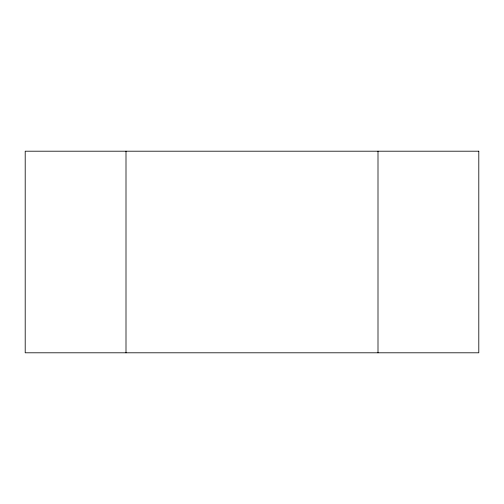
<?xml version="1.0" encoding="UTF-8"?>
<svg xmlns="http://www.w3.org/2000/svg" width="504" height="504" viewBox="0 0 504 504"><rect width="100%" height="100%" fill="white"/><g stroke="black" fill="none" stroke-linecap="round" stroke-linejoin="round"><path stroke-width="0.76" d="M378 151.2L378 352.8M126 151.2L126 352.8M478.8 151.2L25.2 151.2L25.2 352.8L478.8 352.8L478.8 151.2"/></g></svg>
